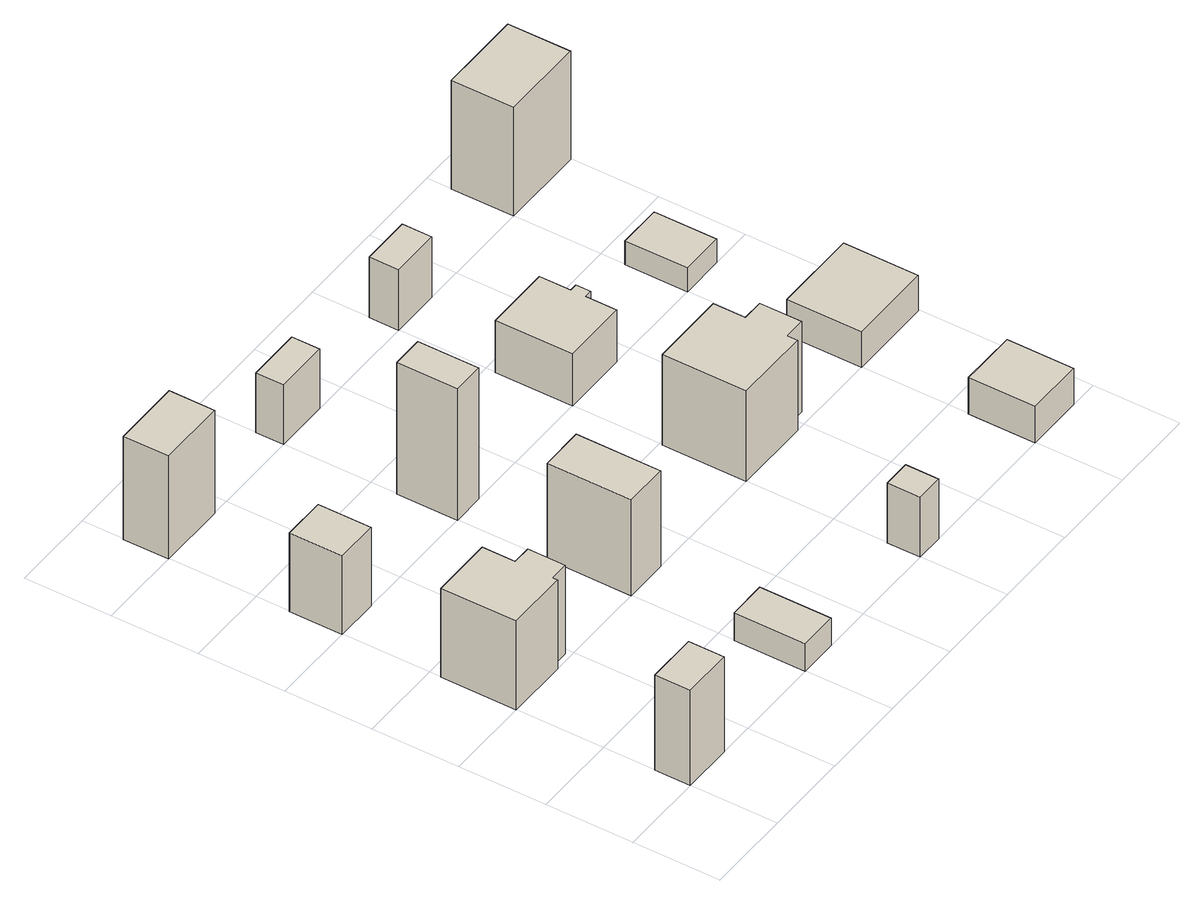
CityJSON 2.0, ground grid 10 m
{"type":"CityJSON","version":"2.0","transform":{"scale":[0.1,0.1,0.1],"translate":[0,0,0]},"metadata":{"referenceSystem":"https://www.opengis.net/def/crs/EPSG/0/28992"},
"CityObjects":{
"building1":{"type":"Building","attributes":{"roofType":"Shed","yearOfConstruction":1953,"function":"Industrial","storeysAboveGround":3},"geometry":[{"type":"MultiSurface","lod":"1","boundaries":[[[0,1,2,3]],[[4,5,6,7]],[[3,2,5,4]],[[7,6,1,0]],[[4,7,0,3]],[[1,6,5,2]]]}]},
"building2":{"type":"Building","attributes":{"roofType":"Shed","yearOfConstruction":1951,"function":"Industrial","storeysAboveGround":3},"geometry":[{"type":"MultiSurface","lod":"1","boundaries":[[[8,9,10,11]],[[12,13,14,15]],[[11,10,13,12]],[[12,15,16,17,18,19,8,11]],[[9,20,21,22,23,14,13,10]],[[19,20,9,8]],[[14,23,16,15]],[[18,21,20,19]],[[17,22,21,18]],[[23,22,17,16]]]}]},
"building3":{"type":"Building","attributes":{"roofType":"Flat","yearOfConstruction":1987,"function":"Residential","storeysAboveGround":3},"geometry":[{"type":"MultiSurface","lod":"1","boundaries":[[[24,25,26,27]],[[28,29,30,31]],[[27,26,29,28]],[[31,30,25,24]],[[28,31,24,27]],[[25,30,29,26]]]}]},
"building4":{"type":"Building","attributes":{"roofType":"Flat","yearOfConstruction":2014,"function":"Industrial","storeysAboveGround":4},"geometry":[{"type":"MultiSurface","lod":"1","boundaries":[[[32,33,34,35]],[[36,37,38,39]],[[35,34,37,36]],[[39,38,33,32]],[[36,39,32,35]],[[33,38,37,34]]]}]},
"building5":{"type":"Building","attributes":{"roofType":"Flat","yearOfConstruction":1946,"function":"Industrial","storeysAboveGround":1},"geometry":[{"type":"MultiSurface","lod":"1","boundaries":[[[40,41,42,43]],[[44,45,46,47]],[[43,42,45,44]],[[47,46,41,40]],[[44,47,40,43]],[[41,46,45,42]]]}]},
"building6":{"type":"Building","attributes":{"roofType":"Flat","yearOfConstruction":1975,"function":"Industrial","storeysAboveGround":4},"geometry":[{"type":"MultiSurface","lod":"1","boundaries":[[[48,49,50,51]],[[52,53,54,55]],[[51,50,53,52]],[[55,54,49,48]],[[52,55,48,51]],[[49,54,53,50]]]}]},
"building7":{"type":"Building","attributes":{"roofType":"Flat","yearOfConstruction":1951,"function":"Industrial","storeysAboveGround":5},"geometry":[{"type":"MultiSurface","lod":"1","boundaries":[[[56,57,58,59]],[[60,61,62,63]],[[59,58,61,60]],[[63,62,57,56]],[[60,63,56,59]],[[57,62,61,58]]]}]},
"building8":{"type":"Building","attributes":{"roofType":"Hipped","yearOfConstruction":2006,"function":"Industrial","storeysAboveGround":2},"geometry":[{"type":"MultiSurface","lod":"1","boundaries":[[[64,65,66,67]],[[68,69,70,71]],[[67,66,69,68]],[[71,70,65,64]],[[68,71,64,67]],[[65,70,69,66]]]}]},
"building9":{"type":"Building","attributes":{"roofType":"Gabled","yearOfConstruction":1976,"function":"Residential","storeysAboveGround":2},"geometry":[{"type":"MultiSurface","lod":"1","boundaries":[[[72,73,74,75]],[[76,77,78,79]],[[75,74,77,76]],[[79,78,73,72]],[[76,79,72,75]],[[73,78,77,74]]]}]},
"building10":{"type":"Building","attributes":{"roofType":"Pyramidal","yearOfConstruction":2006,"function":"Residential","storeysAboveGround":3},"geometry":[{"type":"MultiSurface","lod":"1","boundaries":[[[80,81,82,83]],[[84,85,86,87]],[[83,82,85,84]],[[84,87,88,89,90,91,80,83]],[[81,92,93,94,95,86,85,82]],[[91,92,81,80]],[[86,95,88,87]],[[90,93,92,91]],[[89,94,93,90]],[[95,94,89,88]]]}]},
"building11":{"type":"Building","attributes":{"roofType":"Flat","yearOfConstruction":1948,"function":"Residential","storeysAboveGround":2},"geometry":[{"type":"MultiSurface","lod":"1","boundaries":[[[96,97,98,99]],[[100,101,102,103]],[[99,98,101,100]],[[100,103,104,105,106,107,96,99]],[[97,108,109,110,111,102,101,98]],[[107,108,97,96]],[[102,111,104,103]],[[106,109,108,107]],[[105,110,109,106]],[[111,110,105,104]]]}]},
"building12":{"type":"Building","attributes":{"roofType":"Hipped","yearOfConstruction":1989,"function":"Residential","storeysAboveGround":2},"geometry":[{"type":"MultiSurface","lod":"1","boundaries":[[[112,113,114,115]],[[116,117,118,119]],[[115,114,117,116]],[[119,118,113,112]],[[116,119,112,115]],[[113,118,117,114]]]}]},
"building13":{"type":"Building","attributes":{"roofType":"Shed","yearOfConstruction":1952,"function":"Residential","storeysAboveGround":1},"geometry":[{"type":"MultiSurface","lod":"1","boundaries":[[[120,121,122,123]],[[124,125,126,127]],[[123,122,125,124]],[[127,126,121,120]],[[124,127,120,123]],[[121,126,125,122]]]}]},
"building14":{"type":"Building","attributes":{"roofType":"Hipped","yearOfConstruction":1992,"function":"Residential","storeysAboveGround":1},"geometry":[{"type":"MultiSurface","lod":"1","boundaries":[[[128,129,130,131]],[[132,133,134,135]],[[131,130,133,132]],[[135,134,129,128]],[[132,135,128,131]],[[129,134,133,130]]]}]},
"building15":{"type":"Building","attributes":{"roofType":"Flat","yearOfConstruction":1979,"function":"Residential","storeysAboveGround":1},"geometry":[{"type":"MultiSurface","lod":"1","boundaries":[[[136,137,138,139]],[[140,141,142,143]],[[139,138,141,140]],[[143,142,137,136]],[[140,143,136,139]],[[137,142,141,138]]]}]},
"building16":{"type":"Building","attributes":{"roofType":"Flat","yearOfConstruction":1964,"function":"Residential","storeysAboveGround":4},"geometry":[{"type":"MultiSurface","lod":"1","boundaries":[[[144,145,146,147]],[[148,149,150,151]],[[147,146,149,148]],[[151,150,145,144]],[[148,151,144,147]],[[145,150,149,146]]]}]}
},
"vertices":[
[59,0,0],[59,0,121],[0,0,121],[0,0,0],[0,41,0],[0,41,121],[59,41,121],[59,41,0],
[72,200,0],[72,200,113],[0,200,113],[0,200,0],[0,287,0],[0,287,113],[72,287,113],[72,287,0],[72,249,0],[94,249,0],[94,206,0],[72,206,0],[72,206,113],[94,206,113],[94,249,113],[72,249,113],
[50,400,0],[50,400,100],[0,400,100],[0,400,0],[0,461,0],[0,461,100],[50,461,100],[50,461,0],
[80,600,0],[80,600,131],[0,600,131],[0,600,0],[0,652,0],[0,652,131],[80,652,131],[80,652,0],
[245,0,0],[245,0,35],[200,0,35],[200,0,0],[200,82,0],[200,82,35],[245,82,35],[245,82,0],
[251,200,0],[251,200,122],[200,200,122],[200,200,0],[200,297,0],[200,297,122],[251,297,122],[251,297,0],
[237,400,0],[237,400,167],[200,400,167],[200,400,0],[200,470,0],[200,470,167],[237,470,167],[237,470,0],
[263,600,0],[263,600,76],[200,600,76],[200,600,0],[200,632,0],[200,632,76],[263,632,76],[263,632,0],
[432,0,0],[432,0,76],[400,0,76],[400,0,0],[400,38,0],[400,38,76],[432,38,76],[432,38,0],
[489,200,0],[489,200,115],[400,200,115],[400,200,0],[400,297,0],[400,297,115],[489,297,115],[489,297,0],[489,260,0],[514,260,0],[514,212,0],[489,212,0],[489,212,115],[514,212,115],[514,260,115],[489,260,115],
[477,400,0],[477,400,66],[400,400,66],[400,400,0],[400,489,0],[400,489,66],[477,489,66],[477,489,0],[477,453,0],[486,453,0],[486,436,0],[477,436,0],[477,436,66],[486,436,66],[486,453,66],[477,453,66],
[458,600,0],[458,600,77],[400,600,77],[400,600,0],[400,634,0],[400,634,77],[458,634,77],[458,634,0],
[667,0,0],[667,0,46],[600,0,46],[600,0,0],[600,77,0],[600,77,46],[667,77,46],[667,77,0],
[699,200,0],[699,200,45],[600,200,45],[600,200,0],[600,286,0],[600,286,45],[699,286,45],[699,286,0],
[651,400,0],[651,400,30],[600,400,30],[600,400,0],[600,472,0],[600,472,30],[651,472,30],[651,472,0],
[699,600,0],[699,600,138],[600,600,138],[600,600,0],[600,672,0],[600,672,138],[699,672,138],[699,672,0]
]}
